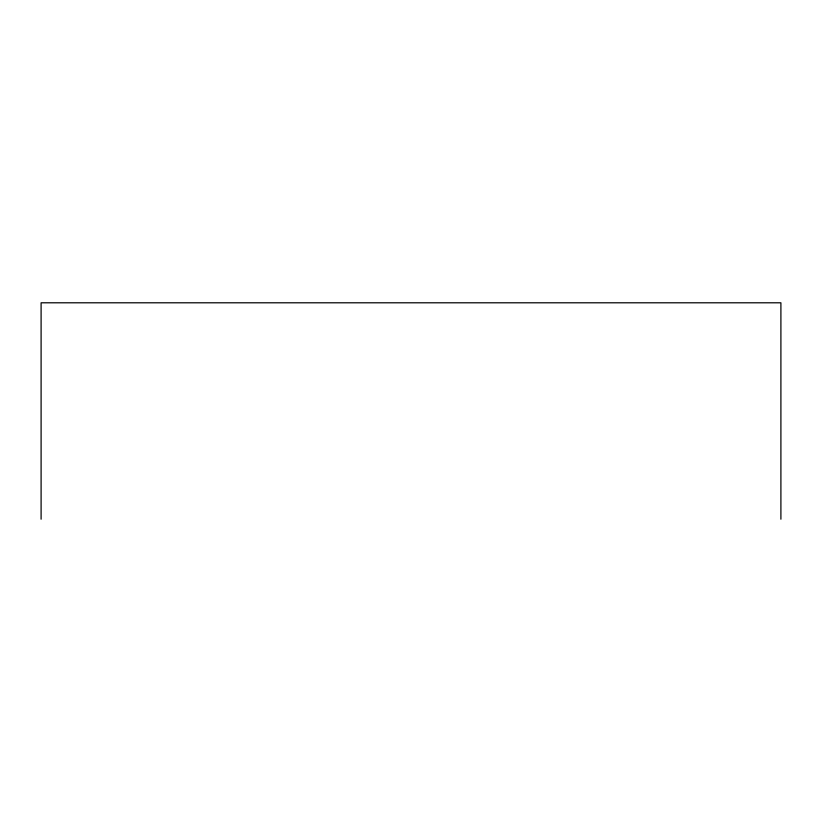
<?xml version="1.0" encoding="UTF-8"?>
<svg xmlns="http://www.w3.org/2000/svg" width="822" height="822" viewBox="0 0 822 822"><rect width="100%" height="100%" fill="white"/><g stroke="black" fill="none" stroke-linecap="round" stroke-linejoin="round"><path stroke-width="1.23" d="M780.9 519.206L780.9 302.794L41.1 302.794L41.1 519.206"/></g></svg>
